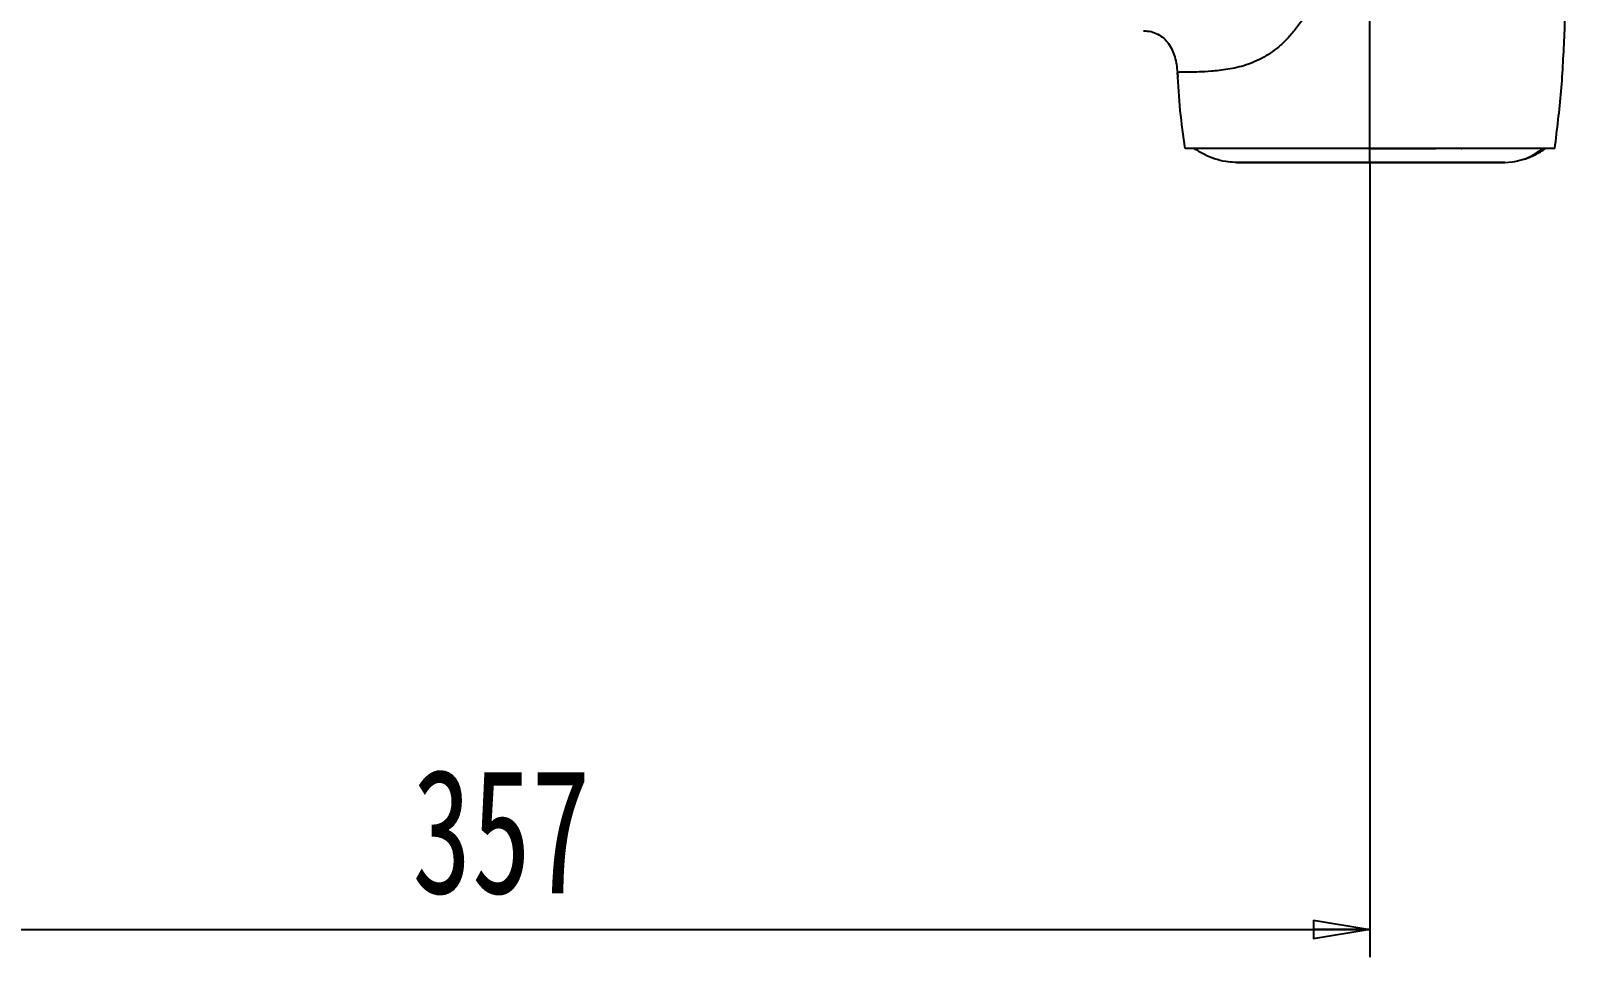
# Model space of a CAD drawing. Header units: millimetres. Extents: x 0 to 841, y 0 to 594.
# Drawn here: x 291.9 to 402.8, y 112.5 to 179.4 of the extents above; entities that cross this region are included whole.
import ezdxf

# ---------------------------------------------------------------- set-up
doc = ezdxf.new("R2010")
doc.units = ezdxf.units.MM
doc.layers.add('10', color=7, linetype='Continuous')
doc.styles.add('SLDTEXTSTYLE4', font='TXT', dxfattribs={"width": 0.7})
doc.dimstyles.new('SLDDIMSTYLE0', dxfattribs={"dimtxt": 9, "dimasz": 4.08, "dimexe": 0, "dimexo": 0.0625, "dimgap": 2.25, "dimtad": 2, "dimlfac": 3, "dimrnd": 1e-09, "dimzin": 12, "dimdsep": 46, "dimtxsty": 'SLDTEXTSTYLE4', "dimblk1": 'CLOSED', "dimblk2": 'CLOSED', "dimsah": 1, "dimcen": 0.09, "dimadec": 0, "dimazin": 3, "dimtfac": 1, "dimtofl": 0, "dimtmove": 0, "dimatfit": 3, "dimldrblk": 'CLOSED', "dimfxl": 0, "dimfrac": 2, "dimtolj": 1, "dimtzin": 12, "dimarcsym": 0})

# ---------------------------------------------------------------- blocks, each defined once
blk = doc.blocks.new('_Closed')
at = {"color": 0, "linetype": 'ByBlock', "lineweight": -2}
for p, q in [((-1, 0.166667), (0, 0)), ((-1, 0.166667), (-1, -0.166667)), ((0, 0), (-1, -0.166667)), ((0, 0), (-1, 0))]:
    blk.add_line(p, q, dxfattribs=at)
blk = doc.blocks.new('_D_7')
at = {"layer": '10'}
for p, q in [((268.48, 175.38), (268.48, 112.55)), ((388.52, 169.88), (388.52, 112.55)), ((268.48, 114.55), (388.52, 114.55))]:
    blk.add_line(p, q, dxfattribs=at)
at = {"layer": '10', "xscale": 4.08, "yscale": 4.08}
for p, rotation in [((268.48, 114.55, 0), 180.0000000208914), ((388.52, 114.55, 0), 2.089143525853693e-08)]:
    blk.add_blockref('_Closed', p, dxfattribs=dict(at, rotation=rotation))
at = {"layer": '10', "insert": (319.45, 126.15), "char_height": 9, "attachment_point": 1, "rotation": 0, "style": 'SLDTEXTSTYLE4'}
blk.add_mtext('357', dxfattribs=at)

msp = doc.modelspace()

# ---------------------------------------------------------------- linework, layer by layer
at = {"color": 7, "linetype": 'Continuous', "lineweight": 25}
for p, q in [((374.6411, 176.2651), (374.6525, 176.0613)), ((398.2506, 169.8789), (398.7966, 169.9287))]:
    msp.add_line(p, q, dxfattribs=at)
for points, knots in [([(388.5173, 170.8789), (388.5173, 172.2591), (388.5173, 175.0157), (388.5173, 179.1787), (388.5173, 183.3402), (388.5173, 187.5106), (388.5173, 193.7746), (388.5173, 202.1242), (388.5173, 209.0738), (388.5173, 212.5456)], [0, 0, 0, 0, 0.09997654, 0.19968871, 0.29954762, 0.39954239, 0.49964028, 0.75003961, 1, 1, 1, 1]), ([(401.8506, 170.8789), (402.0214, 172.2591), (402.3625, 175.0157), (402.557, 179.1787), (402.7252, 183.3402), (402.8075, 187.5106), (402.8389, 193.7746), (402.6832, 202.1242), (402.3503, 209.0738), (402.1839, 212.5456)], [0, 0, 0, 0, 0.09997654, 0.19968871, 0.29954762, 0.39954239, 0.49964028, 0.75003961, 1, 1, 1, 1]), ([(386.8506, 193.0456), (386.8336, 192.208), (386.8011, 190.6038), (386.538, 188.3133), (386.1553, 186.2449), (385.6568, 184.3925), (385.062, 182.7522), (384.4366, 181.4283), (383.8221, 180.3881), (383.2526, 179.5862), (382.6679, 178.9012), (381.8915, 178.147), (380.8611, 177.4085), (379.5391, 176.8471), (378.2281, 176.5675), (377.0868, 176.4494), (376.2141, 176.4042), (375.5349, 176.3856), (375.0289, 176.3798), (374.693, 176.3789), (374.6525, 176.3789), (374.6324, 176.3789)], [0, 0, 0, 0, 0.07930763, 0.15188922, 0.21809065, 0.27852943, 0.33374296, 0.38395149, 0.41839725, 0.45025344, 0.47981185, 0.50749556, 0.5595923, 0.6121628, 0.67066351, 0.73183901, 0.786454, 0.83228844, 0.88775403, 0.94421606, 1, 1, 1, 1]), ([(372.1839, 179.3789), (372.3689, 179.3667), (372.7299, 179.3429), (373.2322, 179.1486), (373.6618, 178.8521), (374.1233, 178.3217), (374.5038, 177.4804), (374.5888, 176.7523), (374.6324, 176.3789)], [0, 0, 0, 0, 0.12875035, 0.25136803, 0.37061389, 0.48987473, 0.73839819, 1, 1, 1, 1]), ([(375.1839, 170.8789), (375.0592, 171.7942), (374.8101, 173.621), (374.6916, 175.4609), (374.6324, 176.3789)], [0, 0, 0, 0, 0.50100504, 1, 1, 1, 1]), ([(388.5173, 170.8789), (387.9214, 170.8789), (386.7395, 170.8789), (385.0028, 170.8789), (383.471, 170.8789), (382.1435, 170.8789), (381.0008, 170.8789), (379.9328, 170.8789), (378.9542, 170.8789), (378.0794, 170.8789), (377.3143, 170.8789), (376.6581, 170.8789), (376.0613, 170.8789), (375.5744, 170.8789), (375.2437, 170.8789), (375.204, 170.8789), (375.1839, 170.8789)], [0, 0, 0, 0, 0.08481709, 0.16822557, 0.25084742, 0.31321617, 0.3751831, 0.43823207, 0.49999998, 0.5617595, 0.62481687, 0.68677545, 0.74915255, 0.83176702, 0.91517908, 1, 1, 1, 1]), ([(378.7839, 169.8789), (378.5628, 169.8924), (378.0579, 169.9232), (377.3175, 170.1247), (376.5486, 170.4336), (376.0907, 170.7258), (375.8506, 170.8789)], [0, 0, 0, 0, 0.21120835, 0.48224928, 0.72858134, 1, 1, 1, 1]), ([(388.5173, 170.8789), (388.1014, 170.8789), (387.2709, 170.8789), (386.0342, 170.8789), (384.8347, 170.8789), (383.7361, 170.8789), (382.8658, 170.8789), (382.3133, 170.8789), (382.0476, 170.8789), (381.9964, 170.8789), (381.9802, 170.8789)], [0, 0, 0, 0, 0.13629796, 0.27221588, 0.40628962, 0.5404716, 0.67511582, 0.80685067, 0.93859603, 1, 1, 1, 1]), ([(401.8506, 170.8789), (401.8306, 170.8789), (401.7909, 170.8789), (401.4602, 170.8789), (400.9733, 170.8789), (400.3764, 170.8789), (399.7203, 170.8789), (398.9552, 170.8789), (398.0804, 170.8789), (397.1018, 170.8789), (396.0338, 170.8789), (394.8911, 170.8789), (393.5636, 170.8789), (392.0319, 170.8789), (390.2951, 170.8789), (389.1132, 170.8789), (388.5173, 170.8789)], [0, 0, 0, 0, 0.08481709, 0.16822557, 0.25084742, 0.31321617, 0.3751831, 0.43823207, 0.49999998, 0.5617595, 0.62481687, 0.68677545, 0.74915255, 0.83176702, 0.91517908, 1, 1, 1, 1]), ([(388.5173, 169.8789), (388.5173, 169.8924), (388.5173, 169.9232), (388.5173, 170.1247), (388.5173, 170.4336), (388.5173, 170.7258), (388.5173, 170.8789)], [0, 0, 0, 0, 0.21120835, 0.48224928, 0.72858134, 1, 1, 1, 1]), ([(388.5173, 170.8789), (388.9333, 170.8789), (389.7643, 170.8789), (390.9976, 170.8789), (392.2097, 170.8789), (392.9098, 170.8789), (393.26, 170.8789)], [0, 0, 0, 0, 0.2521834, 0.50366361, 0.75173167, 1, 1, 1, 1]), ([(395.0939, 170.8789), (395.1048, 170.8789), (395.1624, 170.8789), (395.1559, 170.8789), (395.1506, 170.8789)], [0, 0, 0, 0, 0.19022007, 1, 1, 1, 1]), ([(398.7964, 169.9211), (399.0346, 169.967), (399.5358, 170.0634), (400.2902, 170.3733), (400.7281, 170.7058), (400.956, 170.8789)], [0, 0, 0, 0, 0.30257993, 0.63688197, 1, 1, 1, 1]), ([(399.5567, 170.1025), (399.6168, 170.1169), (399.9276, 170.1917), (400.4844, 170.4402), (400.9433, 170.728), (401.1839, 170.8789)], [0, 0, 0, 0, 0.10225577, 0.52937865, 1, 1, 1, 1]), ([(388.5173, 169.8789), (387.8469, 169.8789), (386.5327, 169.8789), (384.6479, 169.8789), (382.9462, 169.8789), (381.4661, 169.8789), (380.2938, 169.8789), (379.4351, 169.8789), (378.879, 169.8789), (378.8161, 169.8789), (378.7839, 169.8789)], [0, 0, 0, 0, 0.13039038, 0.25560129, 0.37952676, 0.5, 0.62047324, 0.74439871, 0.86960962, 1, 1, 1, 1]), ([(378.903, 169.8789), (378.9179, 169.8789), (378.976, 169.8789), (379.4466, 169.8789), (380.2908, 169.8789), (381.4669, 169.8789), (382.946, 169.8789), (384.648, 169.8789), (386.5327, 169.8789), (387.8469, 169.8789), (388.5173, 169.8789)], [0, 0, 0, 0, 0.04698299, 0.18420334, 0.32001493, 0.4520432, 0.58407147, 0.71988307, 0.85710341, 1, 1, 1, 1]), ([(398.2506, 169.8789), (398.2185, 169.8789), (398.1555, 169.8789), (397.5995, 169.8789), (396.7408, 169.8789), (395.5684, 169.8789), (394.0884, 169.8789), (392.3867, 169.8789), (390.5018, 169.8789), (389.1877, 169.8789), (388.5173, 169.8789)], [0, 0, 0, 0, 0.13039038, 0.25560129, 0.37952676, 0.5, 0.62047324, 0.74439871, 0.86960962, 1, 1, 1, 1]), ([(388.5173, 169.8789), (389.1877, 169.8789), (390.5018, 169.8789), (392.3867, 169.8789), (394.0884, 169.8789), (395.5684, 169.8789), (396.7408, 169.8789), (397.5995, 169.8789), (398.1555, 169.8789), (398.2185, 169.8789), (398.2506, 169.8789)], [0, 0, 0, 0, 0.13039038, 0.255601295, 0.379526756, 0.5, 0.620473244, 0.744398705, 0.86960962, 1, 1, 1, 1])]:
    msp.add_open_spline(points, degree=3, knots=knots, dxfattribs=at)

# ---------------------------------------------------------------- dimensions: what is measured, and where the dimension line sits
at = {"layer": '10'}
dim = msp.add_linear_dim(base=(388.5173, 114.5478), p1=(268.4839, 175.3789), p2=(388.5173, 169.8789), angle=0, dimstyle='SLDDIMSTYLE0', dxfattribs=at)
dim.commit()
dim.dimension.update_dxf_attribs({"geometry": '_D_7', "text_midpoint": (325.3651, 114.5478), "dimtype": 160})

doc.saveas('drawing.dxf')
